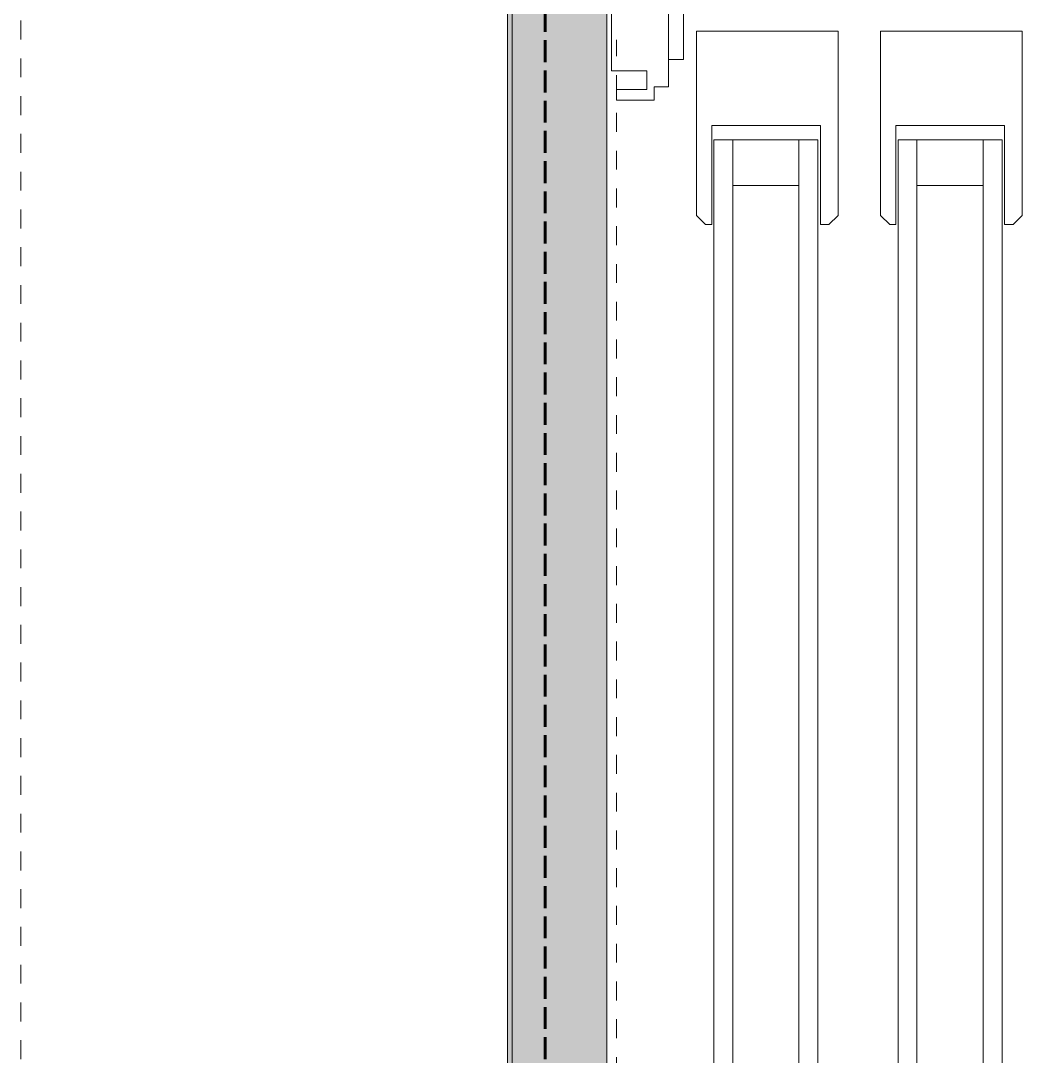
# Model space of a CAD drawing. Header units: inches. Extents: x -4110 to -1807, y 11006 to 12281.
# Drawn here: x -3864.19 to -3857.57, y 11924.36 to 11931.22 of the extents above; entities that cross this region are included whole.
import ezdxf

# ---------------------------------------------------------------- set-up
doc = ezdxf.new("R2010")
doc.units = ezdxf.units.IN
doc.header["$MEASUREMENT"] = 0
for name, pattern in [('Aligning Line 1_8__2_', [0.25, 0.125, -0.125]), ('Dash', [0.25, 0.125, -0.125]), ('Dash 1_16_', [0.125, 0.0625, -0.0625]), ('Double Dash 3_8_', [1, 0.375, -0.125, 0.125, -0.125, 0.125, -0.125])]:
    doc.linetypes.add(name, pattern=pattern)
for name, color, linetype, lineweight in [('0-1', 7, 'Continuous', 5), ('0-2', 7, 'Continuous', 9), ('0-3', 250, 'Double Dash 3_8_', 60), ('A-DETL-GENF-HDLN-1', 7, 'Dash', 9), ('A-DETL-GENF-HDLN-2', 1, 'Continuous', 18), ('A-GLAZ', 151, 'Continuous', 18), ('A-GLAZ-3', 7, 'Continuous', 9), ('A-WALL-4', 50, 'Continuous', 18), ('C-PROP-LINE-2', 250, 'Dash 1_16_', 60), ('G-ANNO-SYMB-2', 147, 'Aligning Line 1_8__2_', 9)]:
    doc.layers.add(name, color=color, linetype=linetype, lineweight=lineweight)

# ---------------------------------------------------------------- blocks, each defined once
blk = doc.blocks.new('Basic Wall _ EXT - FIBER CEMENT - LARGE - ___-2162461-ENLARGED RCP - 3RD FLOOR PLAN - EAST')
at = {"layer": 'A-WALL-4'}
blk.add_hatch(color=256, dxfattribs=at).paths.add_polyline_path([(-3860.9425, 11070.3443), (-3860.9425, 12118.8081), (-3860.9737, 12118.8081), (-3860.9737, 11070.3443)], flags=0)
h = blk.add_hatch(color=256, dxfattribs=at)
h.paths.add_polyline_path([(-3860.3175, 11070.3443), (-3860.3175, 11082.6769), (-3860.2862, 11082.6769), (-3860.2862, 11087.6027), (-3860.2237, 11087.6027), (-3860.2237, 11164.7769), (-3860.3175, 11164.7769), (-3860.3175, 11200.2769), (-3860.2862, 11200.2769), (-3860.2862, 11202.9253), (-3860.2237, 11202.9253), (-3860.2237, 11279.9769), (-3860.3175, 11279.9769), (-3860.3175, 11315.4769), (-3860.2862, 11315.4769), (-3860.2862, 11318.1253), (-3860.2237, 11318.1253), (-3860.2237, 11356.7769), (-3860.3175, 11356.7769), (-3860.3175, 11392.2769), (-3860.2862, 11392.2769), (-3860.2862, 11394.9253), (-3860.2237, 11394.9253), (-3860.2237, 11587.1769), (-3860.3175, 11587.1769), (-3860.3175, 11658.6769), (-3860.2862, 11658.6769), (-3860.2862, 11663.6027), (-3860.2237, 11663.6027), (-3860.2237, 11779.1769), (-3860.3175, 11779.1769), (-3860.3175, 11814.6769), (-3860.2862, 11814.6769), (-3860.2862, 11817.3253), (-3860.2237, 11817.3253), (-3860.2237, 11894.1894), (-3860.2862, 11894.1894), (-3860.2862, 11896.8378), (-3860.3175, 11896.8378), (-3860.3175, 11932.3378), (-3860.2237, 11932.3378), (-3860.2237, 11932.841), (-3860.3175, 11932.841), (-3860.3175, 11968.341), (-3860.2862, 11968.341), (-3860.2862, 11970.9894), (-3860.2237, 11970.9894), (-3860.2237, 12009.3894), (-3860.2862, 12009.3894), (-3860.2862, 12012.0378), (-3860.3175, 12012.0378), (-3860.3175, 12047.5378), (-3860.2237, 12047.5378), (-3860.2237, 12048.041), (-3860.3175, 12048.041), (-3860.3175, 12083.541), (-3860.2862, 12083.541), (-3860.2862, 12086.1894), (-3860.2237, 12086.1894), (-3860.2237, 12118.0894), (-3860.9425, 12118.8081), (-3860.9425, 11070.3443)], flags=0)
h.paths.add_polyline_path([(-3859.9737, 11239.8277), (-3859.2237, 11239.8277), (-3859.2237, 11279.9769), (-3859.9737, 11279.9769), (-3859.9737, 11241.5777)], flags=0)
h.paths.add_polyline_path([(-3859.2237, 11700.6277), (-3859.2237, 11742.1511), (-3859.9737, 11742.1511), (-3859.9737, 11700.6277)], flags=0)
for p, q in [((-3860.9737, 12118.8394), (-3860.9737, 11070.3443)), ((-3860.9425, 12118.8081), (-3860.9425, 11070.3443))]:
    blk.add_line(p, q, dxfattribs=at)
blk = doc.blocks.new('Window-Double_Hung-Marvin-Essential - ESDH3066 - 3rd floor-3357212-ENLARGED RCP - 3RD FLOOR PLAN - EAST')
at = {"layer": 'A-DETL-GENF-HDLN-1'}
blk.add_line((16.1045, -4.2175), (-16.5044, -4.2175), dxfattribs=at)
at = {"layer": 'A-DETL-GENF-HDLN-2'}
for p, q in [((15.8431, -1.6645), (-15.8431, -1.6645)), ((15.8431, -1.791), (-15.8431, -1.791)), ((15.8431, -2.2281), (-15.8431, -2.2281)), ((15.8431, -2.3533), (-15.8431, -2.3533)), ((15.8431, -2.8833), (-15.8431, -2.8833)), ((15.8431, -3.0098), (-15.8431, -3.0098)), ((15.8431, -3.4469), (-15.8431, -3.4469)), ((15.8431, -3.5721), (-15.8431, -3.5721))]:
    blk.add_line(p, q, dxfattribs=at)
at = {"layer": 'A-GLAZ'}
for p, q in [((-16.5625, -1.5313), (-16.5625, -2.4688)), ((-16.5625, -1.5313), (-15.342, -1.5313)), ((-15.342, -1.5313), (-15.2813, -1.592)), ((-15.2813, -1.592), (-15.2813, -1.6487)), ((-15.9371, -1.6487), (-15.9371, -2.3674)), ((-15.2813, -1.6487), (-15.9371, -1.6487)), ((-15.8431, -1.6645), (-15.8431, -2.3533)), ((-15.5399, -1.791), (-15.5399, -2.2281)), ((-15.9371, -2.3674), (-15.2813, -2.3674)), ((-15.2813, -2.3674), (-15.2813, -2.408)), ((-15.342, -2.4688), (-15.2813, -2.408)), ((-15.342, -2.4688), (-16.5625, -2.4688)), ((-16.5625, -2.75), (-16.5625, -3.6875)), ((-16.5625, -2.75), (-15.342, -2.75)), ((-15.342, -2.75), (-15.2813, -2.8107)), ((-15.2813, -2.8107), (-15.2813, -2.8674)), ((-15.9371, -2.8674), (-15.9371, -3.5862)), ((-15.2813, -2.8674), (-15.9371, -2.8674)), ((-15.8431, -2.8833), (-15.8431, -3.5721)), ((-15.5399, -3.0098), (-15.5399, -3.4469)), ((-15.9371, -3.5862), (-15.2813, -3.5862)), ((-15.342, -3.6875), (-15.2813, -3.6268)), ((-15.2813, -3.5862), (-15.2813, -3.6268)), ((-15.342, -3.6875), (-16.5625, -3.6875)), ((-16.3753, -3.7729), (-16.719, -3.7729)), ((-16.3753, -3.8734), (-16.3753, -3.7729)), ((-17.0826, -3.8734), (-16.1945, -3.8734)), ((-16.1945, -3.8734), (-16.1945, -3.9665)), ((-16.1945, -3.9665), (-16.1045, -3.9665)), ((-16.1045, -3.9665), (-16.1045, -4.2175)), ((-16.2985, -4.0147), (-16.2985, -4.2484)), ((-16.1765, -4.0147), (-16.2985, -4.0147)), ((-16.1765, -4.2175), (-16.1765, -4.0147)), ((-16.2985, -4.2484), (-16.8548, -4.2484)), ((-16.1765, -4.2175), (-16.1045, -4.2175))]:
    blk.add_line(p, q, dxfattribs=at)
at = {"layer": 'A-GLAZ-3'}
blk.add_line((17.75, -4.2812), (-17.75, -4.2812), dxfattribs=at)
blk = doc.blocks.new('Family - ___-2835860-ENLARGED RCP - 3RD FLOOR PLAN - EAST')
at = {"layer": 'C-PROP-LINE-2'}
blk.add_line((-3860.7237, 11547.5894), (-3860.7237, 12118.0894), dxfattribs=at)
blk = doc.blocks.new('Family - ___-2835932-ENLARGED RCP - 3RD FLOOR PLAN - EAST')
at = {"layer": 'C-PROP-LINE-2'}
blk.add_line((-3860.7237, 11070.3443), (-3860.7237, 12118.5894), dxfattribs=at)
blk = doc.blocks.new('CTR - 1st Phase - Shell_rvt-1-ENLARGED RCP - 3RD FLOOR PLAN - EAST')
at = {"layer": '0-2'}
blk.add_blockref('Basic Wall _ EXT - FIBER CEMENT - LARGE - ___-2162461-ENLARGED RCP - 3RD FLOOR PLAN - EAST', (0, 0), dxfattribs=at)
at = {"layer": '0-2', "rotation": 269.9999999999999}
blk.add_blockref('Window-Double_Hung-Marvin-Essential - ESDH3066 - 3rd floor-3357212-ENLARGED RCP - 3RD FLOOR PLAN - EAST', (-3856.0362, 11914.5878), dxfattribs=at)
at = {"layer": '0-3'}
for name in ['Family - ___-2835932-ENLARGED RCP - 3RD FLOOR PLAN - EAST', 'Family - ___-2835860-ENLARGED RCP - 3RD FLOOR PLAN - EAST']:
    blk.add_blockref(name, (0, 0), dxfattribs=at)
blk = doc.blocks.new('CTR - 1st Phase - Structure_rvt-1-ENLARGED RCP - 3RD FLOOR PLAN - EAST')
at = {"layer": 'G-ANNO-SYMB-2'}
blk.add_line((-3864.195, 11070.3443), (-3864.195, 12122.0282), dxfattribs=at)

msp = doc.modelspace()

# ---------------------------------------------------------------- block references
at = {"layer": '0-1'}
for name in ['CTR - 1st Phase - Structure_rvt-1-ENLARGED RCP - 3RD FLOOR PLAN - EAST', 'CTR - 1st Phase - Shell_rvt-1-ENLARGED RCP - 3RD FLOOR PLAN - EAST']:
    msp.add_blockref(name, (0, 0), dxfattribs=at)

doc.saveas('drawing.dxf')
